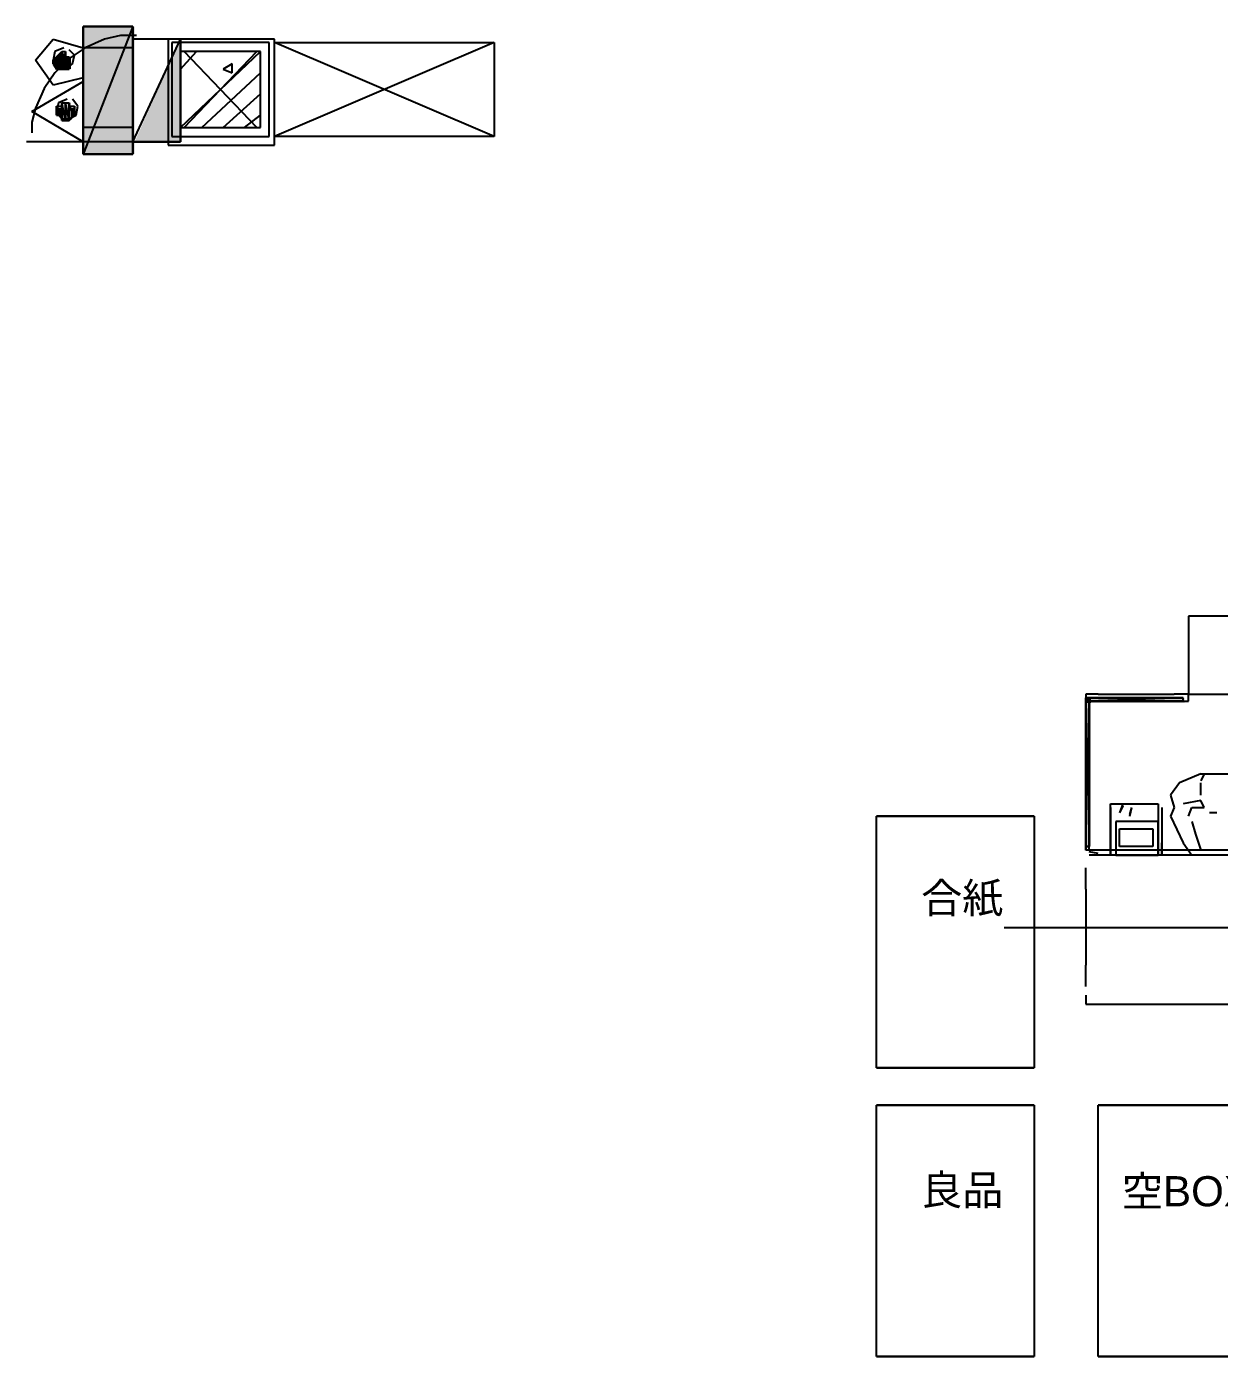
# Model space of a CAD drawing. Header units: millimetres. Extents: x 5 to 415, y 48 to 251.
# Drawn here: x 287.09 to 298.97, y 137.12 to 150.37 of the extents above; entities that cross this region are included whole.
import ezdxf

# ---------------------------------------------------------------- set-up
doc = ezdxf.new("R2010")
doc.units = ezdxf.units.MM
for name, color, linetype in [('H', 7, 'Continuous'), ('P', 7, 'Continuous'), ('T', 7, 'Continuous')]:
    doc.layers.add(name, color=color, linetype=linetype)

msp = doc.modelspace()

# ---------------------------------------------------------------- hatches: boundary and pattern name
at = {"layer": 'H', "linetype": 'Continuous'}
for points in [[(287.655, 149.102), (287.655, 150.372), (288.167, 150.372), (288.167, 149.102), (287.655, 149.102)], [(288.167, 149.225), (288.625, 150.248), (288.625, 149.225), (288.167, 149.225)], [(287.39, 149.948), (287.39, 150.072), (287.443, 150.107), (287.443, 149.948), (287.39, 149.948)], [(287.443, 149.948), (287.443, 150.107), (287.479, 150.107), (287.479, 149.948), (287.443, 149.948)], [(287.39, 149.948), (287.355, 149.983), (287.355, 150.036), (287.39, 150.072), (287.39, 149.948)], [(287.479, 149.948), (287.479, 150.072), (287.532, 150.072), (287.532, 149.948), (287.479, 149.948)], [(287.39, 149.49), (287.39, 149.56), (287.443, 149.56), (287.443, 149.49), (287.39, 149.49)], [(287.443, 149.437), (287.443, 149.613), (287.479, 149.613), (287.479, 149.437), (287.443, 149.437)], [(287.479, 149.437), (287.479, 149.613), (287.532, 149.613), (287.532, 149.437), (287.479, 149.437)], [(287.567, 149.49), (287.532, 149.437), (287.532, 149.56), (287.567, 149.56), (287.567, 149.49)], [(297.639, 143.633), (297.639, 143.686), (297.692, 143.686), (297.692, 143.633), (297.639, 143.633)], [(297.639, 142.205), (297.639, 143.633), (297.692, 143.633), (297.692, 142.205), (297.639, 142.205)], [(297.692, 143.633), (297.692, 143.686), (298.626, 143.686), (298.626, 143.633), (297.692, 143.633)]]:
    msp.add_hatch(color=256, dxfattribs=at).paths.add_polyline_path(points)

# ---------------------------------------------------------------- linework, layer by layer
at = {"layer": 'P'}
for points in [[(287.655, 149.102), (287.655, 150.372)], [(288.149, 150.372), (287.655, 149.102)], [(288.149, 150.372), (287.655, 149.102)], [(287.655, 149.102), (287.655, 150.372)], [(287.655, 150.372), (288.149, 150.372)], [(287.655, 149.102), (287.655, 150.372)], [(287.655, 150.372), (288.149, 150.372)], [(288.149, 150.372), (287.655, 150.372)], [(287.655, 150.372), (287.655, 149.102)], [(288.149, 149.102), (288.149, 150.372)], [(288.149, 150.372), (288.149, 149.102)], [(288.149, 149.102), (288.149, 150.372)], [(287.179, 150.036), (287.355, 150.248)], [(287.355, 150.248), (287.655, 150.16)], [(287.867, 150.248), (287.673, 150.16)], [(288.025, 150.283), (287.867, 150.248)], [(288.184, 150.283), (288.025, 150.283)], [(288.149, 149.225), (288.625, 150.248)], [(288.625, 150.248), (288.149, 150.248)], [(288.149, 150.248), (288.149, 149.225)], [(288.149, 149.225), (288.625, 150.248)], [(288.502, 150.248), (288.502, 149.19)], [(289.56, 150.248), (288.502, 150.248)], [(288.625, 150.248), (288.625, 149.225)], [(288.625, 149.225), (288.625, 150.248)], [(289.56, 149.19), (289.56, 150.248)], [(287.373, 150.125), (287.355, 150.036)], [(287.461, 150.16), (287.373, 150.125)], [(287.39, 150.072), (287.443, 150.125)], [(287.479, 149.948), (287.443, 150.125)], [(287.443, 150.125), (287.479, 150.125)], [(287.479, 149.948), (287.443, 150.125)], [(287.443, 150.125), (287.443, 149.948)], [(287.443, 150.125), (287.443, 149.948)], [(287.443, 149.948), (287.443, 150.125)], [(287.443, 150.125), (287.443, 150.125)], [(287.443, 149.948), (287.443, 150.125)], [(287.443, 150.125), (287.443, 150.125)], [(287.443, 150.125), (287.443, 149.948)], [(287.443, 150.125), (287.443, 149.948)], [(287.479, 150.125), (287.479, 149.948)], [(287.479, 149.948), (287.479, 150.125)], [(287.479, 150.125), (287.479, 149.948)], [(287.479, 150.072), (287.479, 150.125)], [(287.479, 150.125), (287.479, 149.948)], [(287.673, 150.16), (287.514, 150.054)], [(287.567, 150.089), (287.514, 150.142)], [(287.549, 150.001), (287.567, 150.089)], [(287.655, 150.16), (287.655, 149.86)], [(288.149, 150.16), (287.655, 150.16)], [(288.537, 150.213), (288.537, 149.278)], [(289.507, 150.213), (288.537, 150.213)], [(288.625, 149.366), (289.419, 150.125)], [(288.625, 149.948), (288.784, 150.125)], [(288.625, 150.125), (288.625, 149.366)], [(289.419, 150.125), (288.625, 150.125)], [(289.384, 149.366), (288.66, 150.125)], [(288.66, 149.366), (289.384, 150.125)], [(289.419, 149.366), (289.419, 150.125)], [(289.507, 149.278), (289.507, 150.213)], [(289.56, 149.278), (289.56, 150.213)], [(289.56, 150.213), (291.747, 150.213)], [(291.747, 149.278), (289.56, 150.213)], [(291.747, 150.213), (289.56, 149.278)], [(291.747, 150.213), (291.747, 149.278)], [(287.355, 149.789), (287.179, 150.036)], [(287.355, 150.036), (287.39, 150.072)], [(287.355, 150.036), (287.39, 149.966)], [(287.39, 149.948), (287.355, 150.036)], [(287.39, 149.948), (287.355, 150.036)], [(287.355, 150.036), (287.355, 150.001)], [(287.355, 150.036), (287.355, 150.036)], [(287.355, 150.036), (287.355, 150.036)], [(287.355, 150.001), (287.355, 150.036)], [(287.355, 150.036), (287.355, 150.001)], [(287.355, 150.036), (287.355, 150.001)], [(287.355, 150.001), (287.355, 150.036)], [(287.355, 150.036), (287.355, 150.036)], [(287.355, 150.036), (287.355, 150.036)], [(287.355, 150.001), (287.39, 149.948)], [(287.514, 150.054), (287.373, 149.913)], [(287.443, 149.948), (287.39, 150.072)], [(287.443, 149.948), (287.39, 150.072)], [(287.39, 150.072), (287.39, 149.948)], [(287.39, 150.072), (287.39, 149.948)], [(287.39, 149.948), (287.39, 150.072)], [(287.39, 150.072), (287.39, 150.072)], [(287.39, 149.948), (287.39, 150.072)], [(287.39, 150.072), (287.39, 150.072)], [(287.39, 150.072), (287.39, 149.948)], [(287.39, 150.072), (287.39, 149.948)], [(287.39, 149.948), (287.39, 150.072)], [(287.39, 150.072), (287.39, 149.948)], [(287.39, 149.948), (287.39, 150.072)], [(287.39, 150.072), (287.39, 150.072)], [(287.39, 149.948), (287.39, 150.072)], [(287.39, 150.072), (287.39, 150.072)], [(287.39, 150.072), (287.39, 149.948)], [(287.39, 150.072), (287.39, 149.948)], [(287.39, 149.948), (287.39, 150.072)], [(287.39, 150.072), (287.39, 149.948)], [(287.39, 149.966), (287.479, 149.948)], [(287.514, 149.948), (287.479, 150.072)], [(287.479, 150.072), (287.514, 150.072)], [(287.514, 149.948), (287.479, 150.072)], [(287.479, 150.072), (287.479, 149.948)], [(287.479, 150.072), (287.479, 149.948)], [(287.479, 149.948), (287.479, 150.072)], [(287.479, 150.072), (287.479, 150.072)], [(287.479, 149.948), (287.479, 150.072)], [(287.479, 150.072), (287.479, 150.072)], [(287.479, 150.072), (287.479, 149.948)], [(287.479, 149.948), (287.479, 150.072)], [(287.479, 149.948), (287.549, 150.001)], [(287.514, 150.036), (287.514, 150.072)], [(287.514, 150.072), (287.514, 150.036)], [(287.514, 150.001), (287.514, 150.072)], [(287.514, 150.072), (287.514, 149.948)], [(287.514, 150.072), (287.514, 149.948)], [(287.514, 149.948), (287.514, 150.072)], [(287.514, 150.072), (287.514, 150.072)], [(287.514, 149.948), (287.514, 150.072)], [(287.514, 150.072), (287.514, 150.072)], [(287.514, 150.072), (287.514, 149.948)], [(287.514, 150.072), (287.514, 149.948)], [(287.514, 150.001), (287.514, 150.036)], [(287.514, 150.036), (287.514, 150.001)], [(287.514, 150.036), (287.514, 150.001)], [(287.514, 150.001), (287.514, 150.036)], [(287.514, 150.036), (287.514, 150.036)], [(287.514, 150.036), (287.514, 150.036)], [(287.514, 150.001), (287.514, 150.036)], [(287.514, 150.036), (287.514, 150.001)], [(287.514, 149.948), (287.514, 150.001)], [(289.137, 150.001), (289.048, 149.948)], [(289.137, 149.913), (289.137, 150.001)], [(287.143, 149.525), (287.655, 149.825)], [(287.373, 149.913), (287.267, 149.754)], [(287.655, 149.86), (287.355, 149.789)], [(287.39, 149.948), (287.443, 149.948)], [(287.443, 149.948), (287.479, 149.948)], [(287.479, 149.948), (287.514, 149.948)], [(287.655, 149.825), (287.655, 149.225)], [(288.837, 149.366), (289.419, 149.913)], [(289.048, 149.948), (289.137, 149.913)], [(287.267, 149.754), (287.179, 149.56)], [(289.048, 149.366), (289.419, 149.701)], [(287.179, 149.56), (287.143, 149.419)], [(287.408, 149.613), (287.39, 149.525)], [(287.443, 149.49), (287.39, 149.578)], [(287.39, 149.578), (287.443, 149.578)], [(287.443, 149.49), (287.39, 149.578)], [(287.39, 149.578), (287.39, 149.49)], [(287.39, 149.525), (287.39, 149.578)], [(287.39, 149.578), (287.39, 149.525)], [(287.496, 149.648), (287.408, 149.613)], [(287.479, 149.437), (287.443, 149.613)], [(287.443, 149.613), (287.479, 149.613)], [(287.479, 149.437), (287.443, 149.613)], [(287.443, 149.613), (287.443, 149.437)], [(287.443, 149.613), (287.443, 149.437)], [(287.443, 149.437), (287.443, 149.613)], [(287.443, 149.613), (287.443, 149.613)], [(287.443, 149.437), (287.443, 149.613)], [(287.443, 149.613), (287.443, 149.613)], [(287.443, 149.613), (287.443, 149.437)], [(287.443, 149.437), (287.443, 149.613)], [(287.443, 149.613), (287.443, 149.578)], [(287.443, 149.578), (287.443, 149.437)], [(287.443, 149.437), (287.443, 149.578)], [(287.443, 149.578), (287.443, 149.437)], [(287.443, 149.578), (287.443, 149.437)], [(287.443, 149.437), (287.443, 149.578)], [(287.443, 149.578), (287.443, 149.578)], [(287.443, 149.437), (287.443, 149.578)], [(287.443, 149.578), (287.443, 149.49)], [(287.443, 149.578), (287.443, 149.49)], [(287.514, 149.437), (287.479, 149.613)], [(287.479, 149.613), (287.514, 149.613)], [(287.514, 149.437), (287.479, 149.613)], [(287.479, 149.613), (287.479, 149.437)], [(287.479, 149.613), (287.479, 149.437)], [(287.479, 149.437), (287.479, 149.613)], [(287.479, 149.613), (287.479, 149.613)], [(287.479, 149.437), (287.479, 149.613)], [(287.479, 149.613), (287.479, 149.613)], [(287.479, 149.613), (287.479, 149.437)], [(287.479, 149.613), (287.479, 149.437)], [(287.514, 149.437), (287.514, 149.613)], [(287.514, 149.613), (287.514, 149.613)], [(287.514, 149.613), (287.514, 149.437)], [(287.514, 149.613), (287.514, 149.437)], [(287.514, 149.437), (287.514, 149.613)], [(287.514, 149.613), (287.514, 149.437)], [(287.514, 149.437), (287.514, 149.613)], [(287.514, 149.613), (287.514, 149.613)], [(287.514, 149.437), (287.514, 149.613)], [(287.514, 149.613), (287.514, 149.613)], [(287.514, 149.613), (287.514, 149.437)], [(287.514, 149.613), (287.514, 149.437)], [(287.514, 149.437), (287.514, 149.613)], [(287.514, 149.613), (287.514, 149.437)], [(287.514, 149.578), (287.514, 149.613)], [(287.514, 149.613), (287.514, 149.437)], [(287.567, 149.49), (287.514, 149.578)], [(287.514, 149.578), (287.567, 149.578)], [(287.567, 149.49), (287.514, 149.578)], [(287.514, 149.578), (287.514, 149.437)], [(287.514, 149.437), (287.514, 149.578)], [(287.602, 149.578), (287.549, 149.648)], [(287.567, 149.578), (287.567, 149.49)], [(287.567, 149.49), (287.567, 149.578)], [(287.567, 149.578), (287.567, 149.578)], [(287.567, 149.49), (287.567, 149.578)], [(287.567, 149.578), (287.567, 149.578)], [(287.567, 149.578), (287.567, 149.49)], [(287.567, 149.578), (287.567, 149.49)], [(287.567, 149.49), (287.567, 149.578)], [(287.567, 149.578), (287.567, 149.49)], [(287.567, 149.525), (287.567, 149.578)], [(287.567, 149.578), (287.567, 149.49)], [(287.584, 149.49), (287.602, 149.578)], [(287.655, 149.225), (287.143, 149.525)], [(287.39, 149.525), (287.443, 149.454)], [(287.39, 149.525), (287.39, 149.525)], [(287.39, 149.525), (287.39, 149.525)], [(287.39, 149.49), (287.39, 149.525)], [(287.39, 149.525), (287.39, 149.49)], [(287.39, 149.525), (287.39, 149.49)], [(287.39, 149.49), (287.39, 149.525)], [(287.39, 149.49), (287.443, 149.49)], [(287.443, 149.49), (287.443, 149.437)], [(287.443, 149.454), (287.514, 149.454)], [(287.443, 149.437), (287.479, 149.437)], [(287.479, 149.437), (287.514, 149.437)], [(287.514, 149.454), (287.584, 149.49)], [(287.514, 149.437), (287.567, 149.49)], [(287.567, 149.525), (287.567, 149.49)], [(287.567, 149.49), (287.567, 149.525)], [(287.567, 149.525), (287.567, 149.525)], [(287.567, 149.525), (287.567, 149.525)], [(287.567, 149.49), (287.567, 149.525)], [(289.26, 149.366), (289.419, 149.49)], [(287.143, 149.419), (287.143, 149.313)], [(288.149, 149.366), (287.655, 149.366)], [(288.625, 149.366), (289.419, 149.366)], [(288.149, 149.225), (287.091, 149.225)], [(288.625, 149.225), (288.149, 149.225)], [(288.149, 149.225), (288.625, 149.225)], [(288.502, 149.19), (289.56, 149.19)], [(288.537, 149.278), (289.507, 149.278)], [(291.747, 149.278), (289.56, 149.278)], [(287.655, 149.102), (288.149, 149.102)], [(288.149, 149.102), (287.655, 149.102)], [(287.655, 149.102), (288.149, 149.102)], [(298.662, 144.498), (298.662, 143.722)], [(299.932, 144.498), (298.662, 144.498)], [(297.639, 143.722), (297.639, 143.651)], [(297.762, 143.722), (297.639, 143.722)], [(297.639, 143.722), (297.639, 143.598)], [(297.639, 143.686), (297.639, 143.475)], [(297.674, 143.686), (297.639, 143.686)], [(297.639, 143.686), (297.674, 143.686)], [(297.639, 143.686), (297.674, 143.686)], [(297.674, 143.686), (297.639, 143.686)], [(297.674, 143.686), (297.639, 143.686)], [(297.639, 143.686), (297.674, 143.686)], [(297.639, 143.686), (297.674, 143.686)], [(297.674, 143.686), (297.639, 143.686)], [(297.674, 143.686), (297.639, 143.686)], [(297.639, 143.686), (297.674, 143.686)], [(297.639, 143.686), (297.674, 143.686)], [(297.674, 143.686), (297.639, 143.686)], [(297.674, 143.686), (297.639, 143.686)], [(297.639, 143.686), (297.674, 143.686)], [(297.639, 143.686), (297.674, 143.686)], [(297.674, 143.686), (297.639, 143.686)], [(297.674, 143.686), (297.639, 143.686)], [(297.639, 143.686), (297.674, 143.686)], [(297.639, 143.686), (297.674, 143.686)], [(297.674, 143.686), (297.639, 143.686)], [(297.674, 143.686), (297.639, 143.686)], [(297.639, 143.686), (297.674, 143.686)], [(297.639, 143.686), (297.674, 143.686)], [(297.674, 143.686), (297.639, 143.686)], [(297.674, 143.686), (297.639, 143.686)], [(297.639, 143.686), (297.674, 143.686)], [(297.639, 143.686), (297.674, 143.686)], [(297.674, 143.686), (297.639, 143.686)], [(297.674, 143.686), (297.639, 143.686)], [(297.639, 143.686), (297.674, 143.686)], [(297.639, 143.686), (297.674, 143.686)], [(297.674, 143.686), (297.639, 143.686)], [(297.674, 143.686), (297.639, 143.686)], [(297.639, 143.686), (297.674, 143.686)], [(297.639, 143.686), (297.674, 143.686)], [(297.674, 143.686), (297.639, 143.686)], [(297.674, 143.686), (297.639, 143.686)], [(297.639, 143.686), (297.674, 143.686)], [(297.639, 143.686), (297.674, 143.686)], [(297.674, 143.686), (297.639, 143.686)], [(297.674, 143.686), (297.639, 143.686)], [(297.639, 143.686), (297.674, 143.686)], [(297.639, 143.686), (297.674, 143.686)], [(297.674, 143.686), (297.639, 143.686)], [(297.674, 143.686), (297.639, 143.686)], [(297.639, 143.686), (297.674, 143.686)], [(297.639, 143.686), (297.639, 143.651)], [(297.639, 143.651), (297.639, 143.686)], [(297.639, 143.651), (297.639, 143.51)], [(297.639, 143.651), (297.674, 143.651)], [(297.674, 143.651), (297.639, 143.651)], [(297.674, 143.651), (297.639, 143.651)], [(297.639, 143.651), (297.674, 143.651)], [(297.639, 143.651), (297.674, 142.205)], [(297.639, 142.205), (297.639, 143.651)], [(297.639, 142.169), (297.639, 143.598)], [(297.674, 143.475), (297.674, 143.686)], [(297.674, 143.686), (298.609, 143.686)], [(298.609, 143.686), (297.674, 143.686)], [(298.609, 143.686), (297.674, 143.686)], [(297.674, 143.686), (298.609, 143.686)], [(298.609, 143.686), (297.674, 143.686)], [(297.674, 143.686), (298.609, 143.686)], [(297.674, 143.686), (298.609, 143.686)], [(298.609, 143.686), (297.674, 143.686)], [(298.609, 143.686), (297.674, 143.686)], [(297.674, 143.686), (298.609, 143.686)], [(298.609, 143.686), (297.674, 143.686)], [(297.674, 143.686), (298.609, 143.686)], [(297.674, 143.686), (298.609, 143.686)], [(298.609, 143.686), (297.674, 143.686)], [(298.609, 143.686), (297.674, 143.686)], [(297.674, 143.686), (298.609, 143.686)], [(298.609, 143.686), (297.674, 143.686)], [(297.674, 143.686), (298.609, 143.686)], [(297.674, 143.686), (298.609, 143.686)], [(298.609, 143.686), (297.674, 143.686)], [(298.609, 143.686), (297.674, 143.686)], [(297.674, 143.686), (298.609, 143.686)], [(298.609, 143.686), (297.674, 143.686)], [(297.674, 143.686), (298.609, 143.686)], [(297.674, 143.686), (298.609, 143.686)], [(298.609, 143.686), (297.674, 143.686)], [(298.609, 143.686), (297.674, 143.686)], [(297.674, 143.686), (298.609, 143.686)], [(298.609, 143.686), (297.674, 143.686)], [(297.674, 143.686), (298.609, 143.686)], [(297.674, 143.686), (298.609, 143.686)], [(298.609, 143.686), (297.674, 143.686)], [(298.609, 143.686), (297.674, 143.686)], [(297.674, 143.686), (298.609, 143.686)], [(298.609, 143.686), (297.674, 143.686)], [(297.674, 143.686), (298.609, 143.686)], [(297.674, 143.686), (298.609, 143.686)], [(298.609, 143.686), (297.674, 143.686)], [(298.609, 143.686), (297.674, 143.686)], [(297.674, 143.686), (298.609, 143.686)], [(298.609, 143.686), (297.674, 143.686)], [(297.674, 143.686), (298.609, 143.686)], [(297.674, 143.686), (298.609, 143.686)], [(298.609, 143.686), (297.674, 143.686)], [(298.609, 143.686), (297.674, 143.686)], [(297.674, 143.686), (298.609, 143.686)], [(298.609, 143.686), (297.674, 143.686)], [(297.674, 143.686), (298.609, 143.686)], [(298.609, 143.686), (297.674, 143.686)], [(297.674, 143.686), (298.609, 143.651)], [(297.674, 143.686), (298.609, 143.651)], [(297.674, 143.651), (297.674, 143.686)], [(297.815, 143.686), (297.674, 143.686)], [(297.674, 143.686), (297.674, 143.686)], [(297.674, 143.686), (297.674, 143.686)], [(297.674, 143.686), (297.674, 143.686)], [(297.674, 143.686), (297.674, 143.686)], [(297.674, 143.686), (297.674, 143.686)], [(297.674, 143.686), (297.674, 143.686)], [(297.674, 143.686), (297.674, 143.686)], [(297.674, 143.686), (297.674, 143.686)], [(297.674, 143.686), (297.674, 143.686)], [(297.674, 143.686), (297.674, 143.686)], [(297.674, 143.686), (297.674, 143.686)], [(297.674, 143.686), (297.674, 143.686)], [(297.674, 143.686), (297.674, 143.686)], [(297.674, 143.686), (297.674, 143.686)], [(297.674, 143.686), (297.674, 143.686)], [(297.674, 143.686), (297.674, 143.686)], [(297.674, 143.686), (297.674, 143.686)], [(297.674, 143.686), (297.674, 143.686)], [(297.674, 143.686), (297.674, 143.686)], [(297.674, 143.686), (297.674, 143.686)], [(297.674, 143.686), (297.674, 143.686)], [(297.674, 143.686), (297.674, 143.686)], [(297.674, 143.686), (297.674, 143.686)], [(297.674, 143.686), (297.674, 143.686)], [(297.674, 143.686), (297.674, 143.686)], [(297.674, 143.686), (297.674, 143.686)], [(297.674, 143.686), (297.674, 143.686)], [(297.674, 143.686), (297.674, 143.686)], [(297.674, 143.686), (297.674, 143.686)], [(297.674, 143.686), (297.674, 143.686)], [(297.674, 143.686), (297.674, 143.686)], [(297.674, 143.686), (297.674, 143.686)], [(297.674, 143.686), (297.674, 143.651)], [(297.674, 143.651), (297.674, 143.686)], [(297.674, 143.651), (297.762, 143.651)], [(297.674, 143.51), (297.674, 143.651)], [(298.609, 143.651), (297.674, 143.651)], [(298.609, 143.651), (297.674, 143.651)], [(297.674, 143.651), (298.609, 143.651)], [(297.674, 143.651), (298.609, 143.651)], [(298.609, 143.651), (297.674, 143.651)], [(298.609, 143.651), (297.674, 143.651)], [(297.674, 143.651), (298.609, 143.651)], [(298.609, 143.651), (297.674, 143.651)], [(297.674, 143.651), (298.609, 143.651)], [(297.674, 143.651), (298.609, 143.651)], [(298.609, 143.651), (297.674, 143.651)], [(298.609, 143.651), (297.674, 143.651)], [(297.674, 143.651), (298.609, 143.651)], [(298.609, 143.651), (297.674, 143.651)], [(297.674, 143.651), (298.609, 143.651)], [(297.674, 143.651), (298.609, 143.651)], [(298.609, 143.651), (297.674, 143.651)], [(297.674, 143.651), (297.815, 143.651)], [(297.674, 143.651), (297.674, 143.651)], [(297.674, 143.651), (297.674, 143.651)], [(297.674, 143.651), (297.674, 143.651)], [(297.674, 143.651), (297.674, 143.651)], [(297.674, 143.651), (297.674, 142.205)], [(297.674, 142.205), (297.674, 143.651)], [(297.762, 143.722), (298.521, 143.722)], [(297.815, 143.686), (298.521, 143.686)], [(297.815, 143.651), (298.521, 143.651)], [(298.662, 143.722), (298.521, 143.722)], [(298.609, 143.686), (298.521, 143.686)], [(298.521, 143.651), (298.662, 143.651)], [(298.521, 143.651), (298.609, 143.651)], [(298.609, 143.686), (298.609, 143.686)], [(298.609, 143.686), (298.609, 143.686)], [(298.609, 143.686), (298.609, 143.686)], [(298.609, 143.686), (298.609, 143.686)], [(298.609, 143.686), (298.609, 143.686)], [(298.609, 143.686), (298.609, 143.686)], [(298.609, 143.686), (298.609, 143.686)], [(298.609, 143.686), (298.609, 143.686)], [(298.609, 143.686), (298.609, 143.686)], [(298.609, 143.686), (298.609, 143.686)], [(298.609, 143.686), (298.609, 143.686)], [(298.609, 143.686), (298.609, 143.686)], [(298.609, 143.686), (298.609, 143.686)], [(298.609, 143.686), (298.609, 143.686)], [(298.609, 143.686), (298.609, 143.686)], [(298.609, 143.686), (298.609, 143.686)], [(298.609, 143.651), (298.609, 143.686)], [(298.609, 143.651), (298.609, 143.651)], [(298.609, 143.651), (298.609, 143.651)], [(298.609, 143.651), (298.609, 143.651)], [(298.609, 143.651), (298.609, 143.651)], [(298.609, 143.651), (298.609, 143.651)], [(298.609, 143.651), (298.609, 143.651)], [(298.662, 143.651), (298.662, 143.722)], [(298.662, 143.722), (299.932, 143.722)], [(297.639, 143.475), (297.639, 142.293)], [(297.674, 143.475), (297.674, 142.293)], [(298.573, 142.84), (298.485, 142.716)], [(298.785, 142.928), (298.573, 142.84)], [(298.785, 142.928), (299.12, 142.928)], [(298.82, 142.928), (298.785, 142.857)], [(298.785, 142.716), (298.785, 142.84)], [(298.82, 142.928), (298.909, 142.928)], [(298.944, 142.928), (299.032, 142.928)], [(298.485, 142.716), (298.521, 142.593)], [(297.886, 142.117), (297.886, 142.628)], [(297.886, 142.628), (298.362, 142.628)], [(297.886, 142.593), (297.886, 142.416)], [(297.886, 142.593), (297.886, 142.416)], [(298.009, 142.628), (297.974, 142.54)], [(298.009, 142.61), (297.974, 142.54)], [(298.08, 142.522), (298.097, 142.593)], [(298.08, 142.505), (298.097, 142.593)], [(298.362, 142.628), (298.362, 142.117)], [(298.397, 142.593), (298.397, 142.416)], [(298.397, 142.593), (298.397, 142.416)], [(298.521, 142.593), (298.485, 142.505)], [(298.785, 142.663), (298.609, 142.628)], [(298.662, 142.505), (298.697, 142.593)], [(298.697, 142.593), (298.82, 142.593)], [(298.82, 142.593), (298.785, 142.663)], [(298.944, 142.54), (298.873, 142.54)], [(297.127, 142.505), (295.557, 142.505)], [(295.557, 140), (295.557, 142.505)], [(295.557, 142.505), (297.127, 142.505)], [(297.127, 142.505), (297.127, 140)], [(297.886, 142.416), (297.886, 142.24)], [(298.362, 142.452), (297.938, 142.452)], [(297.938, 142.452), (297.938, 142.117)], [(298.362, 142.117), (298.362, 142.452)], [(298.397, 142.416), (298.397, 142.24)], [(298.485, 142.505), (298.609, 142.24)], [(298.697, 142.452), (298.732, 142.328)], [(297.639, 142.293), (297.639, 142.205)], [(297.639, 142.293), (297.639, 142.169)], [(297.674, 142.205), (297.674, 142.293)], [(297.674, 142.169), (297.674, 142.293)], [(297.974, 142.381), (298.309, 142.381)], [(297.974, 142.205), (297.974, 142.381)], [(298.309, 142.381), (298.309, 142.205)], [(298.732, 142.328), (298.785, 142.169)], [(297.674, 142.205), (297.639, 142.205)], [(297.639, 142.205), (297.674, 142.205)], [(297.674, 142.205), (297.639, 142.205)], [(297.674, 142.205), (297.639, 142.205)], [(297.639, 142.205), (297.674, 142.205)], [(297.639, 142.205), (297.674, 142.205)], [(297.674, 142.205), (297.639, 142.205)], [(297.674, 142.205), (297.639, 142.205)], [(297.639, 142.205), (297.674, 142.205)], [(297.639, 142.205), (297.674, 142.205)], [(297.674, 142.205), (297.639, 142.205)], [(297.674, 142.205), (297.639, 142.205)], [(297.639, 142.205), (297.674, 142.205)], [(297.639, 142.205), (297.674, 142.205)], [(297.674, 142.205), (297.639, 142.205)], [(297.674, 142.205), (297.639, 142.205)], [(297.639, 142.205), (297.674, 142.205)], [(297.639, 142.205), (297.674, 142.205)], [(297.674, 142.205), (297.639, 142.205)], [(299.932, 142.169), (297.639, 142.169)], [(297.674, 142.205), (297.674, 142.205)], [(297.674, 142.205), (297.674, 142.205)], [(297.674, 142.205), (297.674, 142.205)], [(297.674, 142.205), (297.674, 142.205)], [(297.674, 142.205), (297.674, 142.205)], [(297.674, 142.205), (297.674, 142.205)], [(297.674, 142.205), (297.674, 142.205)], [(297.674, 142.205), (297.674, 142.205)], [(297.674, 142.205), (297.674, 142.205)], [(297.674, 142.205), (297.674, 142.205)], [(297.674, 142.205), (297.674, 142.205)], [(297.674, 142.205), (297.674, 142.205)], [(297.674, 142.205), (297.674, 142.205)], [(297.674, 142.205), (297.674, 142.205)], [(297.762, 142.134), (297.674, 142.152)], [(297.886, 142.24), (297.886, 142.117)], [(297.886, 142.117), (297.886, 142.24)], [(297.886, 142.117), (297.886, 142.24)], [(297.886, 142.117), (297.886, 142.24)], [(297.886, 142.117), (297.886, 142.24)], [(298.309, 142.205), (297.974, 142.205)], [(298.362, 142.117), (298.362, 142.24)], [(298.362, 142.117), (298.362, 142.24)], [(298.397, 142.24), (298.397, 142.117)], [(298.397, 142.117), (298.397, 142.24)], [(298.397, 142.117), (298.397, 142.24)], [(298.609, 142.24), (298.697, 142.117)], [(299.967, 142.117), (297.674, 142.117)], [(297.938, 142.117), (298.362, 142.117)], [(297.639, 141.781), (297.639, 141.993)], [(297.639, 141.781), (297.639, 141.023)], [(346.71, 141.393), (296.827, 141.393)], [(297.639, 140.811), (297.639, 141.023)], [(297.639, 140.723), (297.639, 140.635)], [(297.639, 140.635), (299.967, 140.635)], [(295.557, 140), (297.127, 140)], [(297.127, 140), (295.557, 140)], [(297.127, 139.629), (295.557, 139.629)], [(295.557, 137.125), (295.557, 139.629)], [(295.557, 139.629), (297.127, 139.629)], [(297.127, 139.629), (297.127, 137.125)], [(299.332, 139.629), (297.762, 139.629)], [(297.762, 137.125), (297.762, 139.629)], [(297.762, 139.629), (299.332, 139.629)], [(295.557, 137.125), (297.127, 137.125)], [(297.127, 137.125), (295.557, 137.125)], [(297.762, 137.125), (299.332, 137.125)], [(299.332, 137.125), (297.762, 137.125)]]:
    msp.add_lwpolyline(points, dxfattribs=at)

# ---------------------------------------------------------------- texts
at = {"layer": 'T', "char_height": 0.3, "attachment_point": 7}
for s, insert in [('{\\fArial|b0|i0|c0|p18;合紙}', (296, 141.5)), ('{\\fArial|b0|i0|c0|p18;良品}', (296, 138.6)), ('{\\fArial|b0|i0|c0|p18;空BOX}', (298, 138.6))]:
    msp.add_mtext(s, dxfattribs=dict(at, insert=insert))

doc.saveas('drawing.dxf')
